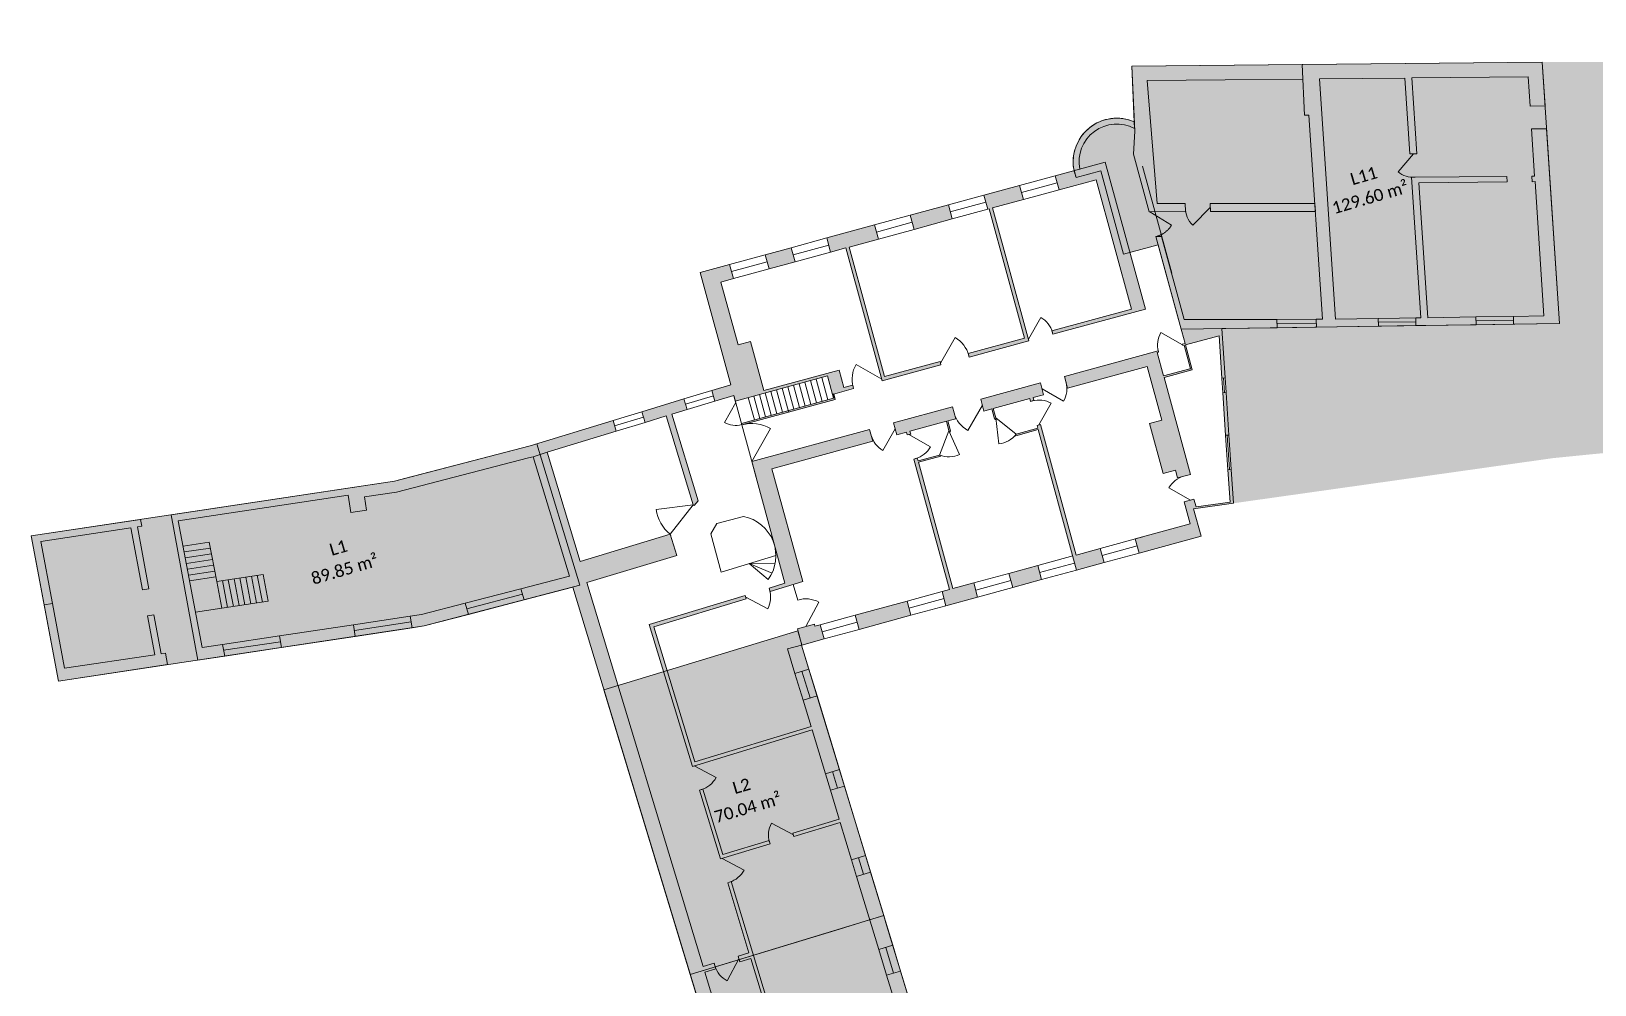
# Model space of a CAD drawing. Header units: centimetres. Extents: x 11704125 to 11712539, y 12092421 to 12099684.
# Drawn here: x 11704330 to 11709666, y 12096430 to 12099684 of the extents above; entities that cross this region are included whole.
import ezdxf

# ---------------------------------------------------------------- set-up
doc = ezdxf.new("R2010")
doc.units = ezdxf.units.CM
doc.header["$LTSCALE"] = 5
doc.linetypes.add('Lijnpatroon-11', pattern=[1.058074951171875, 0.70538330078125, -0.352691650390625])
for name, color, linetype, lineweight in [('_Nieuw-4 massa', 7, 'Continuous', 5), ('Bestaand-4 massa', 7, 'Continuous', 9), ('Tekst-beschrijving', 7, 'Lijnpatroon-11', 13)]:
    doc.layers.add(name, color=color, linetype=linetype, lineweight=lineweight)
doc.layers.add('Batiment', color=4, linetype='Continuous', lineweight=5, true_color=0x00ffff)
doc.layers.add('Oppervlakte-netto', color=5, linetype='Continuous', lineweight=5, true_color=0x0000ff)
doc.styles.add('Corbel', font='')
doc.styles.get('Corbel').set_extended_font_data('Corbel')

msp = doc.modelspace()

# ---------------------------------------------------------------- hatches: boundary and pattern name
at = {"layer": '_Nieuw-4 massa', "linetype": 'Continuous', "lineweight": 0}
h = msp.add_hatch(color=7, dxfattribs=at)
edge = h.paths.add_edge_path()
edge.add_arc((11708034.91813118, 12099238.51657771), 128.945965095095, 61.929372976134175, 190.9972077656506, ccw=False)
edge.add_line((11708095.59489197, 12099352.29439899), (11708094.57028249, 12099374.99559208))
edge.add_arc((11708034.91813119, 12099238.51657771), 148.9459650937301, 66.39085749715862, 191.5703637856472)
edge.add_line((11707888.99887828, 12099208.64230536), (11707908.34006776, 12099213.91869624))
at = {"layer": 'Bestaand-4 massa', "linetype": 'Continuous', "lineweight": 0, "true_color": 0x4c4c4c, "transparency": 33554503}
for points in [[(11709486.46328215, 12099578.64522917), (11710220.19132955, 12099581.0682318), (11711506.41753199, 12099684.08244613), (11711578.15048452, 12098718.07959943), (11709545.50521206, 12098686.92160041)], [(11708393.40999063, 12098669.26137103), (11708432.89283405, 12098072.94305174), (11709524.6732324, 12098227.18686873), (11710025.09738412, 12098276.88387609), (11710051.63723158, 12097948.90115295), (11710127.12095131, 12097956.39742379), (11710143.47960057, 12097753.01849775), (11710067.8383648, 12097745.50658403), (11710131.43714562, 12096954.8146674), (11710911.97385026, 12097031.14564142), (11711174.74439691, 12096145.27786352), (11711951.33301565, 12096373.19489991), (11711825.20803896, 12096808.0078576), (11711810.1967308, 12096803.55512803), (11711748.83986522, 12097000.95415276), (11711767.06706606, 12097007.26070662), (11711740.88364755, 12097095.93819653), (11711991.51117793, 12097115.52874562), (11711947.4020895, 12097565.77773608), (11712038.60413186, 12097581.33400353), (11712030.13815251, 12097653.54985802), (11711935.70174393, 12097646.5772355), (11711880.13391345, 12098399.18163002), (11711962.5231943, 12098406.90014977), (11711962.51887737, 12098480.89697152), (11711847.63923801, 12098532.92320237), (11711826.04295852, 12098731.61485793), (11711578.15048452, 12098718.07959943)]]:
    msp.add_hatch(color=251, dxfattribs=at).paths.add_polyline_path(points)
at = {"layer": 'Bestaand-4 massa', "linetype": 'Continuous', "lineweight": 0, "transparency": 33554687}
for points in [[(11708092.00401105, 12099264.0233063), (11708096.00237693, 12099343.26618395), (11708085.97846775, 12099565.35538206), (11708667.3147979, 12099571.00860246), (11708669.57064494, 12099521.02817541), (11708404.41724135, 12099518.44968417), (11708138.26325887, 12099515.86146278), (11708172.33078598, 12099096.29130825), (11708268.31262414, 12099096.30843654), (11708269.57638304, 12099068.30866162), (11708145.40216891, 12099068.28650229)], [(11707964.31070646, 12099177.36062711), (11708084.85082056, 12098735.50761886), (11707813.75759934, 12098661.55178466), (11707816.91585561, 12098649.97484995), (11708132.38732656, 12098736.03733316), (11707995.5295551, 12099237.7045041), (11707824.76976807, 12099191.12022419), (11707837.92916917, 12099142.88299622)], [(11706784.97117754, 12098625.51710261), (11706742.52241693, 12098613.93682964), (11706684.09467603, 12098828.11012185), (11706726.54343665, 12098839.69039482), (11706713.38403555, 12098887.92762279), (11706613.05060136, 12098860.55606849), (11706717.53624611, 12098477.55247838), (11706652.61477652, 12098457.75427823), (11706663.65371034, 12098421.38855415), (11706727.56549057, 12098440.78918289), (11706732.80262292, 12098421.5918999), (11706795.64357061, 12098438.73528212), (11707047.30934932, 12098507.39119508), (11707064.41509922, 12098444.68819275), (11707136.77094117, 12098464.4272944), (11707133.61268491, 12098476.00422912), (11707103.70560357, 12098467.84540044), (11707087.3879462, 12098527.65956312), (11706830.76589337, 12098457.65154926)], [(11707072.92345432, 12098432.49770905), (11707074.23939443, 12098427.67398624), (11706754.90894525, 12098340.55875094), (11706753.59300512, 12098345.38247378)], [(11706001.17962823, 12097781.32334435), (11706012.80777787, 12097743.01655781), (11706178.44655751, 12097786.06008825), (11706977.33645073, 12095154.26521354), (11707025.20664358, 12095168.70310124), (11706629.52272445, 12096472.21052973), (11706666.84125548, 12096483.53869119), (11706661.03194191, 12096502.67639942), (11706623.71341089, 12096491.34823795), (11706225.8600555, 12097802.00247262), (11706533.02027241, 12097895.24195539), (11706511.08503804, 12097967.50352471), (11706203.92482113, 12097874.26404193), (11706090.64320654, 12098247.44935219), (11706043.08940168, 12098231.96918286), (11706166.81840788, 12097824.36687479)], [(11704330.36909195, 12097961.53997431), (11704374.24264392, 12097726.65681134), (11704402.4414851, 12097730.90802715), (11704362.94042392, 12097942.38245247), (11704670.65409438, 12097988.77291271), (11704710.15515555, 12097777.29848738), (11704731.92268208, 12097780.58012766), (11704692.42162091, 12097992.05455299), (11704707.26311626, 12097994.29203499), (11704702.89062547, 12098017.70077263)], [(11704443.77980493, 12097509.59758203), (11704402.4414851, 12097730.90802715), (11704374.24264392, 12097726.65681134), (11704422.92999838, 12097466.00228709), (11704795.45153191, 12097522.16308542), (11704788.10249728, 12097561.50716455), (11704773.26100191, 12097559.26968254), (11704748.45801001, 12097692.05594961), (11704726.69048348, 12097688.77430934), (11704751.49347539, 12097555.98804227)]]:
    msp.add_hatch(color=7, dxfattribs=at).paths.add_polyline_path(points)
at = {"layer": 'Bestaand-4 massa', "linetype": 'Continuous', "lineweight": 0}
for points in [[(11708716.55251966, 12098674.21475603), (11708715.34399958, 12098700.99066282), (11708736.50790319, 12098701.02826161), (11708690.34583735, 12099398.22438861), (11708675.12002868, 12099398.07632483), (11708667.3147979, 12099571.00860246), (11709486.46328215, 12099578.64522917), (11709496.36723075, 12099429.06365229), (11709445.12873711, 12099428.56538222), (11709438.51158276, 12099528.50576174), (11709041.89988668, 12099524.64890089), (11709059.03831642, 12099265.80331794), (11709035.00124394, 12099265.5695688), (11709017.86281419, 12099524.41515175), (11708726.41331026, 12099521.58094339), (11708780.70738557, 12098701.56523716), (11708926.37811911, 12098703.79819371), (11708927.46996545, 12098677.44786594)], [(11709388.95798849, 12098684.5219204), (11709388.55390816, 12098710.8827908), (11709492.54169178, 12098712.47679803), (11709462.20099531, 12099170.71920306), (11709452.18554844, 12099170.62180759), (11709450.92828911, 12099189.61047969), (11709460.94373598, 12099189.70787517), (11709450.29011749, 12099350.61188619), (11709501.55557188, 12099350.70296198), (11709545.50521206, 12098686.92160042)], [(11707703.21195357, 12099157.95853341), (11707581.65413908, 12099124.79684263), (11707594.81354018, 12099076.55961467), (11707599.63726298, 12099077.87555477), (11707720.17737707, 12098636.02254653), (11707528.19320974, 12098583.64813014), (11707531.35146601, 12098572.07119543), (11707734.91256806, 12098627.60386807), (11707611.21419769, 12099081.03381104), (11707716.37135467, 12099109.72130544)], [(11709055.4549299, 12098679.40972099), (11709055.40808869, 12098705.77606742), (11709072.04885266, 12098706.03115026), (11709040.29496742, 12099185.61726518), (11709365.79699071, 12099188.78261815), (11709367.05425004, 12099169.79394604), (11709065.58929923, 12099166.86234221), (11709096.0770149, 12098706.39947298), (11709260.56894372, 12098708.92093575), (11709260.97302404, 12098682.56006536)], [(11707473.25572568, 12099043.39792388), (11707460.09632459, 12099091.63515186), (11707329.85580906, 12099056.10476888), (11707343.01521015, 12099007.86754091)], [(11708353.39847292, 12099096.32362042), (11708710.33077741, 12099096.38731625), (11708712.86843849, 12099068.38776865), (11708354.66223182, 12099068.32384549)], [(11707208.29799456, 12099022.9430781), (11707045.256164, 12098978.46430237), (11707058.4155651, 12098930.2270744), (11707110.51177132, 12098944.43922759), (11707234.21014168, 12098491.00928464), (11707434.87701006, 12098545.75239322), (11707431.71875379, 12098557.32932794), (11707242.62882013, 12098505.74447561), (11707122.08870604, 12098947.59748386), (11707221.45739566, 12098974.70585013)], [(11706923.69834951, 12098945.3026116), (11706834.94185004, 12098921.08931356), (11706848.10125114, 12098872.85208559), (11706936.85775061, 12098897.06538362)], [(11707856.1308709, 12098506.22791059), (11708176.42606464, 12098593.60633391), (11708177.74200475, 12098588.78261111), (11708172.91828195, 12098587.466671), (11708194.76288779, 12098507.39287256), (11708284.60246042, 12098531.90163935), (11708286.41362094, 12098532.39573466), (11708264.56901511, 12098612.4695331), (11708259.74529232, 12098611.15359299), (11708258.4293522, 12098615.97731578), (11708268.07679779, 12098618.609196), (11708245.78985994, 12098700.30441097), (11708168.51622982, 12098983.55937709), (11708188.02608389, 12098983.29410733), (11708265.21960013, 12098700.33280748), (11708581.23585299, 12098700.36427249), (11708582.50884053, 12098672.16002819), (11708393.40999063, 12098669.26137103), (11708404.54491531, 12098501.08808373), (11708393.46339427, 12098500.33609586), (11708383.88377162, 12098645.01930439), (11708269.3927379, 12098613.7854732), (11708292.55328384, 12098528.88795197), (11708196.0788279, 12098502.56914976), (11708286.35231945, 12098171.66176586), (11708241.97406972, 12098159.55511685), (11708234.86799313, 12098185.60321996), (11708193.38397707, 12098174.286135), (11708146.79969716, 12098345.04592204), (11708188.28371322, 12098356.36300698), (11708138.27798904, 12098539.66447329), (11707867.18476782, 12098465.70863909)], [(11707737.90899685, 12098430.44144414), (11707740.54087707, 12098420.79399854), (11707752.11781178, 12098423.9522548), (11707749.48593156, 12098433.5997004), (11707785.18148026, 12098443.33765721), (11707774.12758333, 12098483.85692871), (11707570.56648129, 12098428.32425606), (11707581.62037821, 12098387.80498456), (11707608.63322588, 12098395.17424918), (11707617.84480665, 12098361.4081896), (11707623.03980957, 12098357.27784408), (11707622.2377295, 12098364.30327414), (11707613.45694868, 12098396.49018929)], [(11708406.19599544, 12098305.10136493), (11708396.80962346, 12098449.79723917), (11708407.8911445, 12098450.54922704), (11708417.27751646, 12098305.8533528)], [(11706557.85780671, 12098429.0815688), (11706414.32499507, 12098385.51171703), (11706425.38924302, 12098349.06260022), (11706497.15564883, 12098370.8475261), (11706589.0948167, 12098067.97095596), (11706592.92319716, 12098064.96096049), (11706605.89963348, 12098081.46554855), (11706516.29335705, 12098376.65683967), (11706568.92205466, 12098392.63245198)], [(11707064.41509922, 12098444.68819275), (11707068.09973152, 12098431.18176894), (11707072.92345432, 12098432.49770905), (11707069.23882202, 12098446.00413286)], [(11707453.3093518, 12098352.80097763), (11707462.09013263, 12098320.61406248), (11707464.96681225, 12098314.15459545), (11707467.34465537, 12098320.35085816), (11707458.1330746, 12098354.11691774), (11707485.14592226, 12098361.48618236), (11707474.09202534, 12098402.00545386), (11707273.42515697, 12098347.26234527), (11707284.47905389, 12098306.74307377), (11707317.28036891, 12098315.69146652), (11707319.91224913, 12098306.04402093), (11707331.48918385, 12098309.20227719), (11707328.85730363, 12098318.84972279)], [(11706315.76579774, 12098355.59375215), (11706032.92306698, 12098268.77549241), (11705569.50857301, 12098148.35081939), (11704807.60577349, 12098033.48747428), (11704899.34199943, 12097537.82545945), (11704990.60944346, 12097551.58480504), (11704983.17620363, 12097590.91618952), (11704913.91057459, 12097580.47380519), (11704832.14493654, 12098013.11903448), (11705411.59700101, 12098100.47637521), (11705420.54143862, 12098041.14681229), (11705474.5267778, 12098049.2855626), (11705467.72618782, 12098094.39471853), (11705577.17670674, 12098110.89531774), (11706027.62967383, 12098227.95175852), (11706043.08940168, 12098231.96918286), (11706090.64320654, 12098247.44935219), (11706326.83004569, 12098319.14463533)], [(11707191.42186941, 12098324.8913634), (11706789.12338811, 12098215.14195821), (11706902.45231833, 12097799.72233536), (11706848.1404939, 12097783.23580442), (11706851.62608204, 12097771.75317949), (11706963.0481144, 12097805.57569977), (11706858.0619586, 12098190.41396803), (11707202.47576634, 12098284.3720919)], [(11708425.26657892, 12098188.12410885), (11708432.89283405, 12098072.94305175), (11708297.12700298, 12098053.76241795), (11708322.50398102, 12097960.74032174), (11708110.87267388, 12097903.0060494), (11708097.71327277, 12097951.24327738), (11708284.87371732, 12098002.30175366), (11708264.34505159, 12098077.55182929), (11708298.10935228, 12098086.76293022), (11708305.2047689, 12098060.75390244), (11708421.48091858, 12098077.18108613), (11708414.1850579, 12098187.37212098)], [(11707764.87639975, 12097860.44340977), (11707666.47245468, 12097833.59823152), (11707679.63185579, 12097785.36100355), (11707778.03580085, 12097812.2061818)], [(11707011.88057014, 12097415.96180939), (11706964.03629959, 12097401.43852546), (11706991.63053904, 12097310.53441142), (11706594.52309351, 12097189.99115488), (11706454.51863651, 12097651.20992295), (11706770.29082211, 12097747.06359682), (11706766.80523397, 12097758.54622176), (11706439.55042342, 12097659.20695973), (11706586.52605671, 12097175.0229418), (11706995.13329637, 12097299.05699825), (11707040.43751958, 12097149.78031744), (11707088.27304357, 12097164.30094631)], [(11705623.80393883, 12097687.49628436), (11705629.76689724, 12097647.94324242), (11705670.69213693, 12097654.11307134), (11705822.95280236, 12097693.68011356), (11705811.32465273, 12097731.9869001), (11705662.65849136, 12097693.35393953)], [(11707319.16441327, 12097738.85054358), (11707142.61615889, 12097690.68713555), (11707155.77556, 12097642.44990758), (11707332.32381437, 12097690.61331561)], [(11705177.11996495, 12097620.15486563), (11705184.55320477, 12097580.82348116), (11705435.95699172, 12097618.7247462), (11705429.99403331, 12097658.27778814)], [(11707022.98783351, 12097658.05182082), (11707004.65768688, 12097653.05124839), (11707002.81537073, 12097659.80446031), (11706944.93069717, 12097644.01317899), (11706959.93241442, 12097589.0227391), (11707036.14723462, 12097609.81459284)], [(11706959.39210568, 12097588.87533968), (11706911.1354342, 12097575.71063427), (11706936.44206014, 12097492.3426395), (11706984.28633069, 12097506.86592343)], [(11706851.74844838, 12096910.66318129), (11706848.46574784, 12096922.20739342), (11706690.37676739, 12096874.21896927), (11706622.69826431, 12097097.17327001), (11706611.21563938, 12097093.68768187), (11706682.37973059, 12096859.25075619)], [(11707105.41051859, 12097107.84470706), (11707057.56624804, 12097093.32142315), (11707087.48421292, 12096994.76222581), (11706929.59812017, 12096946.83538889), (11706933.08370831, 12096935.35276396), (11707090.96980106, 12096983.27960088), (11707129.60173629, 12096856.01384123), (11707177.44600684, 12096870.53712516)], [(11707194.58348187, 12096814.08088591), (11707146.73921132, 12096799.55760199), (11707222.55075339, 12096549.81050973), (11707270.39502394, 12096564.33379366)], [(11707297.11786636, 12096476.30033585), (11707249.2735958, 12096461.77705193), (11707280.3534234, 12096359.39031295), (11706883.24597787, 12096238.84705641), (11706718.55193819, 12096781.40108441), (11706707.06931327, 12096777.91549627), (11706779.68573287, 12096538.69414353), (11706742.36720184, 12096527.36598207), (11706748.17651541, 12096508.22827385), (11706785.49504644, 12096519.55643531), (11706877.5726665, 12096216.22376005), (11707286.16273697, 12096340.25260473), (11707502.55966739, 12095627.37297359), (11707550.40393795, 12095641.89625752)]]:
    msp.add_hatch(color=7, dxfattribs=at).paths.add_polyline_path(points)
h = msp.add_hatch(color=7, dxfattribs=at)
edge = h.paths.add_edge_path()
edge.add_line((11707978.08494739, 12097918.60796264), (11707896.08165983, 12097896.23698077))
edge.add_line((11707896.08165983, 12097896.23698077), (11707774.48879365, 12098341.94896725))
edge.add_line((11707774.48879365, 12098341.94896725), (11707762.91185894, 12098338.79071099))
edge.add_line((11707762.91185894, 12098338.79071099), (11707765.54373916, 12098329.14326539))
edge.add_line((11707765.54373916, 12098329.14326539), (11707691.7732843, 12098309.01824897))
edge.add_arc((11707622.2377352, 12098364.30326936), 88.83482463210363, 318.2865962676386, 321.51315040147506, ccw=False)
edge.add_line((11707688.55138058, 12098305.19213248), (11707690.64485908, 12098303.52768886))
edge.add_line((11707690.64485908, 12098303.52768886), (11707766.85967927, 12098324.31954259))
edge.add_line((11707766.85967927, 12098324.31954259), (11707897.66412623, 12097844.84149653))
edge.add_line((11707897.66412623, 12097844.84149653), (11707991.2443485, 12097870.37073467))
edge.add_line((11707991.2443485, 12097870.37073467), (11707978.08494739, 12097918.60796264))
h = msp.add_hatch(color=7, dxfattribs=at)
edge = h.paths.add_edge_path()
edge.add_line((11707560.00353041, 12097752.72568881), (11707546.84412931, 12097800.96291679))
edge.add_line((11707546.84412931, 12097800.96291679), (11707475.4530319, 12097781.48700316))
edge.add_line((11707475.4530319, 12097781.48700316), (11707357.80798605, 12098212.72782125))
edge.add_line((11707357.80798605, 12098212.72782125), (11707434.02280625, 12098233.51967499))
edge.add_line((11707434.02280625, 12098233.51967499), (11707434.98102774, 12098236.01664042))
edge.add_arc((11707462.0901326, 12098320.61406247), 88.83483204241004, 249.00547485428308, 252.2320286207611, ccw=False)
edge.add_line((11707430.26250082, 12098237.67656046), (11707356.49204594, 12098217.55154404))
edge.add_line((11707356.49204594, 12098217.55154404), (11707353.86016572, 12098227.19898964))
edge.add_line((11707353.86016572, 12098227.19898964), (11707342.28323101, 12098224.04073337))
edge.add_line((11707342.28323101, 12098224.04073337), (11707463.8760972, 12097778.32874689))
edge.add_line((11707463.8760972, 12097778.32874689), (11707438.79273865, 12097771.48585832))
edge.add_line((11707438.79273865, 12097771.48585832), (11707451.95213975, 12097723.24863034))
edge.add_line((11707451.95213975, 12097723.24863034), (11707560.00353041, 12097752.72568881))
at = {"layer": 'Oppervlakte-netto', "linetype": 'Continuous', "lineweight": 0, "true_color": 0x88aac0, "transparency": 33554585}
msp.add_hatch(color=143, dxfattribs=at).paths.add_polyline_path([(11707979.92013078, 12099207.5325656), (11708057.56059729, 12098922.93292055), (11708176.22417811, 12098955.30504726), (11708254.83806292, 12098667.1372306), (11709545.50521206, 12098686.92160042), (11709486.46328215, 12099578.64522917), (11708085.97846775, 12099565.35538206), (11708094.57028249, 12099374.99559208), (11708076.36197837, 12099381.58057755), (11708058.74069031, 12099385.54509942), (11708040.33871679, 12099387.36387453), (11708021.7355562, 12099386.87802903), (11708005.03010444, 12099384.43301399), (11707996.84267244, 12099382.51366088), (11707982.2131917, 12099377.82590932), (11707961.64332341, 12099368.19195341), (11707948.76985855, 12099360.02120989), (11707941.22257523, 12099354.30104693), (11707924.54807533, 12099338.53333275), (11707913.28953303, 12099324.48973997), (11707906.54022573, 12099314.04150014), (11707895.89559019, 12099291.97341649), (11707890.8278053, 12099276.2376395), (11707887.31795324, 12099258.49376439), (11707885.97457244, 12099237.66992151), (11707886.56545106, 12099225.23565844), (11707888.05098843, 12099213.71853555), (11707896.00879948, 12099184.64105811)])
at = {"layer": 'Oppervlakte-netto', "linetype": 'Continuous', "lineweight": 0, "true_color": 0xbc9b6a, "transparency": 33554585}
msp.add_hatch(color=33, dxfattribs=at).paths.add_polyline_path([(11705569.50857301, 12098148.3508194), (11705433.04643153, 12098127.77798772), (11704330.36909195, 12097961.5399743), (11704422.92999838, 12097466.00228709), (11705670.69213693, 12097654.11307134), (11706202.44532344, 12097793.06928474), (11706055.91467522, 12098275.7873817), (11706032.92306698, 12098268.77549241), (11705721.89087425, 12098187.94947037), (11705722.00072429, 12098188.24925108), (11705603.75927154, 12098157.25133767)])
at = {"layer": 'Oppervlakte-netto', "linetype": 'Continuous', "lineweight": 0, "true_color": 0xffde74, "transparency": 33554687}
msp.add_hatch(color=41, dxfattribs=at).paths.add_polyline_path([(11706946.77301332, 12097637.25996708), (11706284.62835738, 12097436.26380338), (11706579.44055181, 12096465.05960001), (11707239.69148536, 12096665.48091813), (11706959.39210568, 12097588.87533968), (11706960.59822058, 12097589.20437496)])
at = {"layer": 'Oppervlakte-netto', "linetype": 'Continuous', "lineweight": 0, "true_color": 0x4d1d00, "transparency": 33554585}
msp.add_hatch(color=38, dxfattribs=at).paths.add_polyline_path([(11706579.44055181, 12096465.05960001), (11706868.45390185, 12095512.95861614), (11707528.7048354, 12095713.37993425), (11707247.10638861, 12096641.05389191), (11707239.69148536, 12096665.48091813), (11707179.40770447, 12096647.18158039), (11707088.7560359, 12096619.66397158)])

# ---------------------------------------------------------------- linework, layer by layer
at = {"layer": '_Nieuw-4 massa', "elevation": 300, "flags": 128}
msp.add_lwpolyline([(11707908.34006776, 12099213.91869624, -0.6313669059731183), (11708095.59489197, 12099352.29439899), (11708094.57028249, 12099374.99559208, 0.6078870595226368), (11707888.99887828, 12099208.64230536)], format="xyb", close=True, dxfattribs=at)
at = {"layer": 'Batiment'}
for p, q in [((11706734.14784327, 12098416.66084715, 300), (11706734.82713253, 12098416.86704762, 300)), ((11707740.54087707, 12098420.79399854, 300), (11707752.11781178, 12098423.9522548, 300)), ((11706754.6847837, 12098341.38043965, 300), (11706754.90894524, 12098340.55875094, 300)), ((11707690.64485908, 12098303.52768886, 300), (11707766.85967927, 12098324.31954259, 300)), ((11707691.77328429, 12098309.01824897, 300), (11707765.54373917, 12098329.14326539, 300)), ((11707762.91185894, 12098338.79071099, 300), (11707774.48879365, 12098341.94896725, 300)), ((11707356.49204594, 12098217.55154404, 300), (11707430.26250081, 12098237.67656046, 300)), ((11707342.28323101, 12098224.04073337, 300), (11707353.86016572, 12098227.19898964, 300)), ((11707357.80798605, 12098212.72782125, 300), (11707434.02280625, 12098233.51967499, 300)), ((11706589.0948167, 12098067.97095596, 300), (11706592.92319716, 12098064.96096049, 300)), ((11706512.53736643, 12097962.71909765, 300), (11706511.08503804, 12097967.50352471, 300)), ((11706770.29082211, 12097747.06359683, 300), (11706766.80523397, 12097758.54622176, 300)), ((11706851.62608204, 12097771.75317949, 300), (11706848.1404939, 12097783.23580442, 300))]:
    msp.add_line(p, q, dxfattribs=at)
at = {"layer": 'Bestaand-4 massa'}
for p, q in [((11708222.20322736, 12098858.01403964, 300), (11708122.36669356, 12099223.97580371, 300)), ((11707703.21195357, 12099157.95853341, 300), (11707824.76976807, 12099191.12022419, 300)), ((11707709.79165412, 12099133.83991943, 300), (11707831.34946862, 12099167.00161021, 300)), ((11707460.09632459, 12099091.63515186, 300), (11707581.65413908, 12099124.79684263, 300)), ((11707466.67602513, 12099067.51653787, 300), (11707588.23383963, 12099100.67822865, 300)), ((11707716.37135467, 12099109.72130544, 300), (11707837.92916917, 12099142.88299622, 300)), ((11707208.29799456, 12099022.9430781, 300), (11707329.85580906, 12099056.10476888, 300)), ((11707473.25572568, 12099043.39792388, 300), (11707594.81354018, 12099076.55961467, 300)), ((11707214.87769511, 12098998.82446411, 300), (11707336.4355096, 12099031.98615489, 300)), ((11707221.45739566, 12098974.70585013, 300), (11707343.01521015, 12099007.86754091, 300)), ((11706923.69834951, 12098945.3026116, 300), (11707045.256164, 12098978.46430237, 300)), ((11706930.27805006, 12098921.18399761, 300), (11707051.83586455, 12098954.34568839, 300)), ((11706713.38403555, 12098887.92762279, 300), (11706834.94185004, 12098921.08931356, 300)), ((11706719.96373609, 12098863.8090088, 300), (11706841.52155059, 12098896.97069958, 300)), ((11706936.85775061, 12098897.06538362, 300), (11707058.4155651, 12098930.2270744, 300)), ((11706726.54343665, 12098839.69039482, 300), (11706848.10125114, 12098872.85208559, 300)), ((11708581.23585299, 12098700.36427249, 300), (11708715.34399958, 12098700.99066282, 300)), ((11708581.87234676, 12098686.26215034, 300), (11708715.94825962, 12098687.60270942, 300)), ((11708582.50884053, 12098672.16002819, 300), (11708716.55251966, 12098674.21475603, 300)), ((11708926.37811911, 12098703.79819371, 300), (11709072.04885266, 12098706.03115026, 300)), ((11708926.92404228, 12098690.62302983, 300), (11709055.4315093, 12098692.59289421, 300)), ((11708927.46996545, 12098677.44786594, 300), (11709055.4549299, 12098679.40972099, 300)), ((11709260.56894372, 12098708.92093575, 300), (11709388.55390816, 12098710.8827908, 300)), ((11709260.77098388, 12098695.74050055, 300), (11709388.75594833, 12098697.7023556, 300)), ((11709260.97302404, 12098682.56006536, 300), (11709388.95798849, 12098684.5219204, 300)), ((11707047.30934932, 12098507.39119508, 300), (11707067.84628974, 12098432.11078759, 300)), ((11706557.85780671, 12098429.0815688, 300), (11706652.61477652, 12098457.75427823, 300)), ((11706854.36043742, 12098454.75359068, 300), (11706875.15081962, 12098378.54416455, 300)), ((11706873.65532861, 12098460.01735112, 300), (11706894.44571081, 12098383.80792499, 300)), ((11706892.9502198, 12098465.28111156, 300), (11706914.39857206, 12098386.65982401, 300)), ((11706912.24511099, 12098470.544872, 300), (11706933.03549319, 12098394.33544587, 300)), ((11706931.54000218, 12098475.80863244, 300), (11706952.33038438, 12098399.59920631, 300)), ((11706950.83489337, 12098481.07239288, 300), (11706971.62527557, 12098404.86296675, 300)), ((11706970.12978456, 12098486.33615332, 300), (11706990.92016676, 12098410.12672719, 300)), ((11706989.42467575, 12098491.59991376, 300), (11707010.21505795, 12098415.39048763, 300)), ((11707008.71956694, 12098496.8636742, 300), (11707029.50994914, 12098420.65424807, 300)), ((11707028.01445813, 12098502.12743464, 300), (11707048.80484033, 12098425.91800851, 300)), ((11708393.46339427, 12098500.33609586, 300), (11708396.80962346, 12098449.79723917, 300)), ((11708399.00415479, 12098500.7120898, 300), (11708402.35038398, 12098450.1732331, 300)), ((11708404.54491531, 12098501.08808373, 300), (11708407.8911445, 12098450.54922704, 300)), ((11706563.38993068, 12098410.85701039, 300), (11706658.13424343, 12098439.57141619, 300)), ((11706568.92205466, 12098392.63245198, 300), (11706663.65371034, 12098421.38855415, 300)), ((11706727.56549057, 12098440.78918289, 300), (11706804.877935, 12098157.39193875, 300)), ((11706777.18087266, 12098433.69854892, 300), (11706797.97125486, 12098357.48912279, 300)), ((11706796.47576385, 12098438.96230936, 300), (11706817.26614605, 12098362.75288323, 300)), ((11706815.77065504, 12098444.2260698, 300), (11706836.56103724, 12098368.01664367, 300)), ((11706835.06554623, 12098449.48983024, 300), (11706855.85592843, 12098373.28040411, 300)), ((11706315.76579774, 12098355.59375215, 300), (11706414.32499507, 12098385.51171703, 300)), ((11706321.29792171, 12098337.36919374, 300), (11706419.85711905, 12098367.28715863, 300)), ((11706326.83004569, 12098319.14463533, 300), (11706425.38924302, 12098349.06260022, 300)), ((11707622.2377295, 12098364.30327414, 300), (11707691.77328429, 12098309.01824897, 300)), ((11707430.26250081, 12098237.67656047, 300), (11707462.09013263, 12098320.61406248, 300)), ((11708406.19599544, 12098305.10136493, 300), (11708414.1850579, 12098187.37212098, 300)), ((11708411.73675595, 12098305.47735887, 300), (11708419.72581841, 12098187.74811492, 300)), ((11708417.27751646, 12098305.8533528, 300), (11708425.26657892, 12098188.12410885, 300)), ((11706670.46052896, 12098003.42287618, 300), (11706760.94079703, 12098028.10642848, 300)), ((11706649.12398032, 12097968.41213937, 300), (11706670.46052896, 12098003.42287618, 300)), ((11704937.83428241, 12097939.86112834, 300), (11704848.53427428, 12097926.39839049, 300)), ((11704941.55090232, 12097920.19543609, 300), (11704852.2508942, 12097906.73269825, 300)), ((11704963.1072978, 12097806.1344211, 300), (11704937.83428241, 12097939.86112834, 300)), ((11706649.12398032, 12097968.41213937, 300), (11706684.66868491, 12097838.11912639, 300)), ((11707978.08494739, 12097918.60796264, 300), (11708123.70243328, 12097958.33327409, 300)), ((11707984.66464795, 12097894.48934866, 300), (11708104.29297332, 12097927.12466339, 300)), ((11704945.26752223, 12097900.52974385, 300), (11704855.96751411, 12097887.06700601, 300)), ((11704948.98414214, 12097880.86405161, 300), (11704859.68413402, 12097867.40131377, 300)), ((11706871.68479482, 12097894.88847477, 300), (11706684.66868491, 12097838.11912639, 300)), ((11706845.28705557, 12097812.31027306, 300), (11706780.357226, 12097867.16569424, 300)), ((11706780.357226, 12097867.16569424, 300), (11706858.56260202, 12097834.68317109, 300)), ((11706780.357226, 12097867.16569424, 300), (11706868.96193739, 12097866.03942033, 300)), ((11707764.87639975, 12097860.44340977, 300), (11707884.50472513, 12097893.07872451, 300)), ((11707771.4561003, 12097836.32479578, 300), (11707891.08442568, 12097868.96011052, 300)), ((11707991.2443485, 12097870.37073467, 300), (11708110.87267388, 12097903.0060494, 300)), ((11704952.70076205, 12097861.19835937, 300), (11704863.40075393, 12097847.73562153, 300)), ((11704956.41738196, 12097841.53266713, 300), (11704867.11737384, 12097828.06992929, 300)), ((11704960.13400188, 12097821.86697489, 300), (11704870.83399375, 12097808.40423705, 300)), ((11705121.42873561, 12097830.00272814, 300), (11704963.1072978, 12097806.1344211, 300)), ((11705019.96993985, 12097720.65602894, 300), (11705002.68765726, 12097812.10149786, 300)), ((11705039.76011957, 12097723.63956732, 300), (11705022.47783698, 12097815.08503624, 300)), ((11705059.5502993, 12097726.6231057, 300), (11705042.26801671, 12097818.06857462, 300)), ((11705079.34047902, 12097729.60664408, 300), (11705062.05819643, 12097821.052113, 300)), ((11705099.13065875, 12097732.59018246, 300), (11705081.84837616, 12097824.03565138, 300)), ((11705118.92083848, 12097735.57372084, 300), (11705101.63855589, 12097827.01918976, 300)), ((11705138.7110182, 12097738.55725922, 300), (11705121.42873561, 12097830.00272814, 300)), ((11707546.84412931, 12097800.96291679, 300), (11707666.47245468, 12097833.59823152, 300)), ((11707778.03580085, 12097812.2061818, 300), (11707897.66412623, 12097844.84149653, 300)), ((11704980.38958039, 12097714.68895218, 300), (11704963.1072978, 12097806.1344211, 300)), ((11705000.17976012, 12097717.67249056, 300), (11704982.89747753, 12097809.11795948, 300)), ((11705811.32465273, 12097731.9869001, 300), (11706001.17962823, 12097781.32334435, 300)), ((11705817.13872755, 12097712.83350683, 300), (11706006.99370305, 12097762.16995108, 300)), ((11706946.30943164, 12097742.71200529, 300), (11706930.24919527, 12097795.6194812, 300)), ((11707319.16441327, 12097738.85054358, 300), (11707438.79273865, 12097771.48585832, 300)), ((11707553.42382986, 12097776.8443028, 300), (11707673.05215523, 12097809.47961753, 300)), ((11707560.00353041, 12097752.72568881, 300), (11707679.63185579, 12097785.36100355, 300)), ((11705138.7110182, 12097738.55725922, 300), (11704891.08957227, 12097701.22621434, 300)), ((11705822.95280236, 12097693.68011356, 300), (11706012.80777787, 12097743.01655781, 300)), ((11707325.74411383, 12097714.7319296, 300), (11707445.3724392, 12097747.36724433, 300)), ((11707332.32381437, 12097690.61331561, 300), (11707451.95213975, 12097723.24863034, 300)), ((11705429.99403331, 12097658.27778814, 300), (11705623.80393883, 12097687.49628436, 300)), ((11705432.97551251, 12097638.50126717, 300), (11705626.78541804, 12097667.71976339, 300)), ((11707022.98783351, 12097658.05182082, 300), (11707142.61615889, 12097690.68713555, 300)), ((11707029.56753407, 12097633.93320683, 300), (11707149.19585944, 12097666.56852156, 300)), ((11704983.17620363, 12097590.91618952, 300), (11705177.11996495, 12097620.15486563, 300)), ((11704986.89282354, 12097571.25049728, 300), (11705180.83658486, 12097600.48917339, 300)), ((11705435.95699172, 12097618.7247462, 300), (11705629.76689724, 12097647.94324242, 300)), ((11707036.14723462, 12097609.81459284, 300), (11707155.77556, 12097642.44990758, 300)), ((11704990.60944346, 12097551.58480504, 300), (11705184.55320477, 12097580.82348116, 300)), ((11706936.44206014, 12097492.3426395, 300), (11706964.03629959, 12097401.43852546, 300)), ((11706960.36419541, 12097499.60428146, 300), (11706987.95843486, 12097408.70016742, 300)), ((11706984.28633069, 12097506.86592343, 300), (11707011.88057014, 12097415.96180939, 300)), ((11707040.43751958, 12097149.78031744, 300), (11707057.56624804, 12097093.32142315, 300)), ((11707064.35528157, 12097157.04063188, 300), (11707081.48838332, 12097100.58306511, 300)), ((11707088.27304357, 12097164.30094631, 300), (11707105.41051859, 12097107.84470706, 300)), ((11706622.69826431, 12097097.17327002, 300), (11706611.21563938, 12097093.68768187, 300)), ((11707129.60173629, 12096856.01384123, 300), (11707146.73921132, 12096799.55760199, 300)), ((11707153.52387157, 12096863.27548319, 300), (11707170.6613466, 12096806.81924395, 300)), ((11707177.44600684, 12096870.53712516, 300), (11707194.58348187, 12096814.08088591, 300)), ((11707222.55075339, 12096549.81050973, 300), (11707249.2735958, 12096461.77705193, 300)), ((11707246.47288866, 12096557.0721517, 300), (11707273.19573108, 12096469.03869389, 300)), ((11707270.39502394, 12096564.33379366, 300), (11707297.11786636, 12096476.30033585, 300))]:
    msp.add_line(p, q, dxfattribs=at)
at = {"layer": 'Bestaand-4 massa', "linetype": 'Continuous', "lineweight": 9, "flags": 128}
for points in [[(11708092.00401105, 12099264.0233063), (11708096.00237693, 12099343.26618395), (11708085.97846775, 12099565.35538206), (11708667.3147979, 12099571.00860246), (11708669.57064494, 12099521.02817541), (11708404.41724135, 12099518.44968417), (11708404.41724135, 12099518.44968417), (11708138.26325887, 12099515.86146278), (11708172.33078598, 12099096.29130825), (11708268.31262414, 12099096.30843654), (11708269.57638304, 12099068.30866162), (11708145.40216891, 12099068.28650229)], [(11708716.55251966, 12098674.21475603), (11708715.34399958, 12098700.99066282), (11708736.50790319, 12098701.02826161), (11708690.34583735, 12099398.22438861), (11708675.12002868, 12099398.07632483), (11708667.3147979, 12099571.00860246), (11709486.46328215, 12099578.64522917), (11709496.36723075, 12099429.06365229), (11709445.12873711, 12099428.56538222), (11709438.51158276, 12099528.50576174), (11709041.89988668, 12099524.64890089), (11709059.03831642, 12099265.80331794), (11709035.00124394, 12099265.5695688), (11709017.86281419, 12099524.41515175), (11708726.41331026, 12099521.58094339), (11708780.70738557, 12098701.56523716), (11708926.37811911, 12098703.79819371), (11708927.46996545, 12098677.44786594)], [(11709388.95798849, 12098684.5219204), (11709388.55390816, 12098710.8827908), (11709492.54169178, 12098712.47679803), (11709462.20099531, 12099170.71920306), (11709452.18554844, 12099170.62180759), (11709450.92828911, 12099189.61047969), (11709460.94373598, 12099189.70787517), (11709450.29011749, 12099350.61188619), (11709501.55557188, 12099350.70296198), (11709545.50521206, 12098686.92160042)], [(11707964.31070646, 12099177.36062711), (11708084.85082056, 12098735.50761886), (11707813.75759934, 12098661.55178466), (11707816.91585561, 12098649.97484995), (11708132.38732656, 12098736.03733316), (11707995.5295551, 12099237.7045041), (11707824.76976807, 12099191.12022419), (11707837.92916917, 12099142.88299622)], [(11707703.21195357, 12099157.95853341), (11707581.65413908, 12099124.79684263), (11707594.81354018, 12099076.55961467), (11707599.63726298, 12099077.87555477), (11707720.17737707, 12098636.02254653), (11707528.19320974, 12098583.64813014), (11707531.35146601, 12098572.07119543), (11707734.91256806, 12098627.60386807), (11707611.21419769, 12099081.03381104), (11707716.37135467, 12099109.72130544)], [(11709055.4549299, 12098679.40972099), (11709055.40808869, 12098705.77606742), (11709072.04885266, 12098706.03115026), (11709040.29496742, 12099185.61726518), (11709365.79699071, 12099188.78261815), (11709367.05425004, 12099169.79394604), (11709065.58929923, 12099166.86234221), (11709096.0770149, 12098706.39947298), (11709260.56894372, 12098708.92093575), (11709260.97302404, 12098682.56006536)], [(11707473.25572568, 12099043.39792388), (11707460.09632459, 12099091.63515186), (11707329.85580906, 12099056.10476888), (11707343.01521015, 12099007.86754091)], [(11708353.39847292, 12099096.32362042), (11708710.33077741, 12099096.38731625), (11708712.86843849, 12099068.38776865), (11708354.66223182, 12099068.32384549)], [(11707208.29799456, 12099022.9430781), (11707045.256164, 12098978.46430237), (11707058.4155651, 12098930.2270744), (11707110.51177132, 12098944.43922759), (11707234.21014168, 12098491.00928464), (11707434.87701006, 12098545.75239322), (11707431.71875379, 12098557.32932794), (11707242.62882013, 12098505.74447561), (11707122.08870604, 12098947.59748386), (11707221.45739566, 12098974.70585013)], [(11706923.69834951, 12098945.3026116), (11706834.94185004, 12098921.08931356), (11706848.10125114, 12098872.85208559), (11706936.85775061, 12098897.06538362)], [(11707856.1308709, 12098506.22791059), (11708176.42606464, 12098593.60633391), (11708177.74200475, 12098588.78261111), (11708172.91828195, 12098587.466671), (11708194.76288779, 12098507.39287256), (11708284.60246042, 12098531.90163935), (11708286.41362094, 12098532.39573466), (11708264.56901511, 12098612.4695331), (11708259.74529232, 12098611.15359299), (11708258.4293522, 12098615.97731578), (11708268.07679779, 12098618.609196), (11708245.78985994, 12098700.30441097), (11708168.51622982, 12098983.55937709), (11708188.02608389, 12098983.29410733), (11708265.21960013, 12098700.33280748), (11708581.23585299, 12098700.36427249), (11708582.50884053, 12098672.16002819), (11708393.40999063, 12098669.26137103), (11708404.54491531, 12098501.08808373), (11708393.46339427, 12098500.33609586), (11708383.88377162, 12098645.01930439), (11708269.3927379, 12098613.7854732), (11708292.55328384, 12098528.88795197), (11708196.0788279, 12098502.56914976), (11708286.35231945, 12098171.66176586), (11708241.97406972, 12098159.55511685), (11708234.86799313, 12098185.60321996), (11708193.38397707, 12098174.286135), (11708146.79969716, 12098345.04592204), (11708188.28371322, 12098356.36300698), (11708138.27798904, 12098539.66447329), (11707867.18476782, 12098465.70863909)], [(11706784.97117754, 12098625.51710261), (11706742.52241693, 12098613.93682964), (11706684.09467603, 12098828.11012185), (11706726.54343665, 12098839.69039482), (11706713.38403555, 12098887.92762279), (11706613.05060136, 12098860.55606849), (11706717.53624611, 12098477.55247838), (11706652.61477652, 12098457.75427823), (11706663.65371034, 12098421.38855415), (11706727.56549057, 12098440.78918289), (11706732.80262292, 12098421.5918999), (11706732.80262292, 12098421.5918999), (11706795.64357061, 12098438.73528212), (11707047.30934932, 12098507.39119508), (11707064.41509922, 12098444.68819275), (11707136.77094117, 12098464.4272944), (11707133.61268491, 12098476.00422912), (11707103.70560357, 12098467.84540044), (11707087.3879462, 12098527.65956312), (11706830.76589337, 12098457.65154926)], [(11707737.90899685, 12098430.44144414), (11707740.54087707, 12098420.79399854), (11707752.11781178, 12098423.9522548), (11707749.48593156, 12098433.5997004), (11707785.18148026, 12098443.33765721), (11707774.12758333, 12098483.85692871), (11707570.56648129, 12098428.32425606), (11707581.62037821, 12098387.80498456), (11707608.63322588, 12098395.17424918), (11707617.84480665, 12098361.4081896), (11707623.03980957, 12098357.27784408), (11707622.2377295, 12098364.30327414), (11707613.45694868, 12098396.49018929)], [(11708406.19599544, 12098305.10136493), (11708396.80962346, 12098449.79723917), (11708407.8911445, 12098450.54922704), (11708417.27751646, 12098305.8533528)], [(11706557.85780671, 12098429.0815688), (11706414.32499507, 12098385.51171703), (11706425.38924302, 12098349.06260022), (11706497.15564883, 12098370.8475261), (11706589.0948167, 12098067.97095596), (11706592.92319716, 12098064.96096049), (11706605.89963348, 12098081.46554855), (11706516.29335705, 12098376.65683967), (11706568.92205466, 12098392.63245198)], [(11707072.92345432, 12098432.49770905), (11707074.23939443, 12098427.67398624), (11706754.90894525, 12098340.55875094), (11706753.59300512, 12098345.38247378)], [(11707453.3093518, 12098352.80097763), (11707462.09013263, 12098320.61406248), (11707464.96681225, 12098314.15459545), (11707467.34465537, 12098320.35085816), (11707458.1330746, 12098354.11691774), (11707485.14592226, 12098361.48618236), (11707474.09202534, 12098402.00545386), (11707273.42515697, 12098347.26234527), (11707284.47905389, 12098306.74307377), (11707317.28036891, 12098315.69146652), (11707319.91224913, 12098306.04402093), (11707331.48918385, 12098309.20227719), (11707328.85730363, 12098318.84972279)], [(11707191.42186941, 12098324.8913634), (11706789.12338811, 12098215.14195821), (11706902.45231833, 12097799.72233536), (11706848.1404939, 12097783.23580442), (11706851.62608204, 12097771.75317949), (11706963.0481144, 12097805.57569977), (11706858.0619586, 12098190.41396803), (11707202.47576634, 12098284.3720919)], [(11708425.26657892, 12098188.12410885), (11708432.89283405, 12098072.94305175), (11708297.12700298, 12098053.76241795), (11708322.50398102, 12097960.74032174), (11708110.87267388, 12097903.0060494), (11708097.71327277, 12097951.24327738), (11708284.87371732, 12098002.30175366), (11708264.34505159, 12098077.55182929), (11708298.10935228, 12098086.76293022), (11708305.2047689, 12098060.75390244), (11708421.48091858, 12098077.18108613), (11708414.1850579, 12098187.37212098)], [(11704330.36909195, 12097961.53997431), (11704374.24264392, 12097726.65681134), (11704402.4414851, 12097730.90802715), (11704362.94042392, 12097942.38245247), (11704670.65409438, 12097988.77291271), (11704710.15515555, 12097777.29848738), (11704731.92268208, 12097780.58012766), (11704692.42162091, 12097992.05455299), (11704707.26311626, 12097994.29203499), (11704702.89062547, 12098017.70077263)], [(11707764.87639975, 12097860.44340977), (11707666.47245468, 12097833.59823152), (11707679.63185579, 12097785.36100355), (11707778.03580085, 12097812.2061818)], [(11707011.88057014, 12097415.96180939), (11706964.03629959, 12097401.43852546), (11706991.63053904, 12097310.53441142), (11706594.52309351, 12097189.99115488), (11706454.51863651, 12097651.20992295), (11706770.29082211, 12097747.06359682), (11706766.80523397, 12097758.54622176), (11706439.55042342, 12097659.20695973), (11706586.52605671, 12097175.0229418), (11706995.13329637, 12097299.05699825), (11707040.43751958, 12097149.78031744), (11707088.27304357, 12097164.30094631)], [(11704443.77980493, 12097509.59758203), (11704402.4414851, 12097730.90802715), (11704374.24264392, 12097726.65681134), (11704422.92999838, 12097466.00228709), (11704795.45153191, 12097522.16308542), (11704788.10249728, 12097561.50716455), (11704773.26100191, 12097559.26968254), (11704748.45801001, 12097692.05594961), (11704726.69048348, 12097688.77430934), (11704751.49347539, 12097555.98804227)], [(11707319.16441327, 12097738.85054358), (11707142.61615889, 12097690.68713555), (11707155.77556, 12097642.44990758), (11707332.32381437, 12097690.61331561)], [(11707022.98783351, 12097658.05182082), (11707004.65768688, 12097653.05124839), (11707002.81537073, 12097659.80446031), (11706944.93069717, 12097644.01317899), (11706959.93241442, 12097589.0227391), (11707036.14723462, 12097609.81459284)], [(11706959.39210568, 12097588.87533968), (11706911.1354342, 12097575.71063427), (11706936.44206014, 12097492.3426395), (11706984.28633069, 12097506.86592343)], [(11706851.74844838, 12096910.66318129), (11706848.46574784, 12096922.20739342), (11706690.37676739, 12096874.21896927), (11706622.69826431, 12097097.17327001), (11706611.21563938, 12097093.68768187), (11706682.37973059, 12096859.25075619)], [(11707105.41051859, 12097107.84470706), (11707057.56624804, 12097093.32142315), (11707087.48421292, 12096994.76222581), (11706929.59812017, 12096946.83538889), (11706933.08370831, 12096935.35276396), (11707090.96980106, 12096983.27960088), (11707129.60173629, 12096856.01384123), (11707177.44600684, 12096870.53712516)], [(11707194.58348187, 12096814.08088591), (11707146.73921132, 12096799.55760199), (11707222.55075339, 12096549.81050973), (11707270.39502394, 12096564.33379366)], [(11707297.11786636, 12096476.30033585), (11707249.2735958, 12096461.77705193), (11707280.3534234, 12096359.39031295), (11706883.24597787, 12096238.84705641), (11706718.55193819, 12096781.40108441), (11706707.06931327, 12096777.91549627), (11706779.68573287, 12096538.69414353), (11706742.36720184, 12096527.36598207), (11706748.17651541, 12096508.22827385), (11706785.49504644, 12096519.55643531), (11706877.5726665, 12096216.22376005), (11707286.16273697, 12096340.25260473), (11707502.55966739, 12095627.37297359), (11707550.40393795, 12095641.89625752)]]:
    msp.add_lwpolyline(points, close=True, dxfattribs=at)
at = {"layer": 'Bestaand-4 massa', "elevation": 300, "flags": 128}
for points in [[(11709047.01978018, 12099265.68644337), (11708994.8795637, 12099204.76957429, 0.1989123674059764), (11709053.22581076, 12099185.7430115)], [(11708354.03035237, 12099082.32373296), (11708293.87630834, 12099022.14821568, -0.198912367385822), (11708268.94450359, 12099082.30854908)], [(11707733.33343992, 12098633.39233543), (11707775.49984764, 12098707.19608913, -0.1989123673774978), (11707815.33672748, 12098655.76331731)], [(11707433.29788193, 12098551.54086058), (11707482.90542043, 12098638.36880611, -0.1989123673639964), (11707529.77233788, 12098577.85966279)], [(11708259.08732226, 12098613.56545439), (11708185.28356855, 12098655.73186212, 0.1989123673969735), (11708177.08403469, 12098591.1944725)], [(11707232.63101355, 12098496.797752), (11707144.93478857, 12098546.90136588, 0.1989123673810143), (11707135.19181304, 12098470.21576177)], [(11707779.6545318, 12098463.59729296), (11707853.4582855, 12098421.43088524, 0.1989123673818182), (11707861.65781936, 12098485.96827484)], [(11706734.4874879, 12098416.76394738), (11706695.77801111, 12098349.01085091, 0.198912367383684), (11706755.02442833, 12098341.48353988)], [(11707576.09342975, 12098408.06462031), (11707526.48589125, 12098321.23667479, -0.1989123673896315), (11707479.6189738, 12098381.74581811)], [(11707768.7003263, 12098340.36983912), (11707810.86673402, 12098414.17359281, 0.1989123673663617), (11707746.32934443, 12098422.37312667)], [(11706789.12338811, 12098215.14195821), (11706853.61318816, 12098328.01828739, 0.1989123673875773), (11706754.90894525, 12098340.55875094)], [(11707622.2377295, 12098364.30327414), (11707632.31437563, 12098276.04179562, 0.1989123673897916), (11707691.77328429, 12098309.01824897)], [(11707278.95210543, 12098327.00270952), (11707236.78569771, 12098253.19895583, -0.198912367370214), (11707196.94881787, 12098304.63172765)], [(11707325.70071649, 12098307.62314906), (11707399.50447018, 12098265.45674134, -0.1989123673736508), (11707348.07169836, 12098225.61986151)], [(11707462.09013263, 12098320.61406248), (11707498.23026843, 12098239.4628581, -0.1989123673579181), (11707430.26250081, 12098237.67656047)], [(11708286.53417646, 12098083.6051538), (11708212.73042277, 12098125.77156153, -0.1989123673890802), (11708264.16319459, 12098165.60844136)], [(11706589.0948167, 12098067.97095596), (11706462.89237128, 12098052.09099752, 0.1989123673807843), (11706511.08503804, 12097967.50352471)], [(11706768.54802804, 12097752.80490929), (11706843.51891321, 12097712.75036678, 0.1989123673662051), (11706849.88328797, 12097777.49449196)], [(11706973.87303394, 12097651.90881965), (11707018.59017216, 12097735.60677807, 0.1989123673781636), (11706946.30943164, 12097742.71200529)], [(11706592.26736918, 12097176.76573587), (11706667.23825435, 12097136.71119336, -0.1989123673917069), (11706616.95695185, 12097095.43047594)], [(11706931.34091424, 12096941.09407642), (11706856.37002905, 12096981.14861893, 0.1989123673773149), (11706850.00565431, 12096916.40449375)], [(11706688.12104305, 12096860.99355026), (11706763.09192822, 12096820.93900774, -0.1989123673644725), (11706712.81062572, 12096779.65829033)], [(11706745.27185863, 12096517.79712796), (11706705.2173161, 12096442.82624279, -0.1989123673683811), (11706663.9365987, 12096493.1075453)]]:
    msp.add_lwpolyline(points, format="xyb", dxfattribs=at)
at = {"layer": 'Bestaand-4 massa', "flags": 128}
for points in [[(11707064.41509922, 12098444.68819275), (11707068.09973152, 12098431.18176894), (11707072.92345432, 12098432.49770905), (11707069.23882202, 12098446.00413286)], [(11706315.76579774, 12098355.59375215), (11706032.92306698, 12098268.77549241), (11705569.50857301, 12098148.35081939), (11704807.60577349, 12098033.48747428), (11704899.34199943, 12097537.82545945), (11704990.60944346, 12097551.58480504), (11704983.17620363, 12097590.91618952), (11704913.91057459, 12097580.47380519), (11704832.14493654, 12098013.11903448), (11705411.59700101, 12098100.47637521), (11705420.54143862, 12098041.14681229), (11705474.5267778, 12098049.2855626), (11705467.72618782, 12098094.39471853), (11705577.17670674, 12098110.89531774), (11706027.62967383, 12098227.95175852), (11706043.08940168, 12098231.96918286), (11706090.64320654, 12098247.44935219), (11706326.83004569, 12098319.14463533)], [(11706001.17962823, 12097781.32334435), (11706012.80777787, 12097743.01655781), (11706178.44655751, 12097786.06008825), (11706977.33645073, 12095154.26521354), (11707025.20664358, 12095168.70310124), (11706629.52272445, 12096472.21052973), (11706666.84125548, 12096483.53869119), (11706661.03194191, 12096502.67639942), (11706623.71341089, 12096491.34823795), (11706225.8600555, 12097802.00247262), (11706533.02027241, 12097895.24195539), (11706511.08503804, 12097967.50352471), (11706203.92482113, 12097874.26404193), (11706090.64320654, 12098247.44935219), (11706043.08940168, 12098231.96918286), (11706166.81840788, 12097824.36687479)], [(11705623.80393883, 12097687.49628436), (11705629.76689724, 12097647.94324242), (11705670.69213693, 12097654.11307134), (11705822.95280236, 12097693.68011356), (11705811.32465273, 12097731.9869001), (11705662.65849136, 12097693.35393953)], [(11705177.11996495, 12097620.15486563), (11705184.55320477, 12097580.82348116), (11705435.95699172, 12097618.7247462), (11705429.99403331, 12097658.27778814)]]:
    msp.add_lwpolyline(points, close=True, dxfattribs=at)
at = {"layer": 'Bestaand-4 massa', "linetype": 'Continuous', "lineweight": 9, "elevation": 300, "flags": 128}
for points in [[(11707978.08494739, 12097918.60796264), (11707896.08165983, 12097896.23698077), (11707774.48879365, 12098341.94896725), (11707762.91185894, 12098338.79071099), (11707765.54373916, 12098329.14326539), (11707691.7732843, 12098309.01824897, -0.01407942849482802), (11707688.55138058, 12098305.19213248), (11707690.64485908, 12098303.52768886), (11707766.85967927, 12098324.31954259), (11707897.66412623, 12097844.84149653), (11707991.2443485, 12097870.37073467)], [(11707560.00353041, 12097752.72568881), (11707546.84412931, 12097800.96291679), (11707475.4530319, 12097781.48700316), (11707357.80798605, 12098212.72782125), (11707434.02280625, 12098233.51967499), (11707434.98102766, 12098236.01664044, -0.01407942689160669), (11707430.26250082, 12098237.67656046), (11707356.49204594, 12098217.55154404), (11707353.86016572, 12098227.19898964), (11707342.28323101, 12098224.04073337), (11707463.8760972, 12097778.32874689), (11707438.79273865, 12097771.48585832), (11707451.95213975, 12097723.24863034)]]:
    msp.add_lwpolyline(points, format="xyb", close=True, dxfattribs=at)
at = {"layer": 'Bestaand-4 massa'}
msp.add_polyline3d([(11708148.02053162, 12099068.28696955, 637.6676062736466), (11708221.80473559, 12099021.8679022, 637.6676062736466), (11708220.66366627, 12099020.10176896, 637.6676062736466), (11708219.48033068, 12099018.36367152, 637.6676062736466), (11708218.25541732, 12099016.65462117, 637.6676062736466), (11708216.98963888, 12099014.97561231, 637.6676062736466), (11708215.68373185, 12099013.32762182, 637.6676062736466), (11708214.33845603, 12099011.71160857, 637.6676062736466), (11708212.95459417, 12099010.12851282, 637.6676062736466), (11708211.53295143, 12099008.57925566, 637.6676062736466), (11708210.07435498, 12099007.0647385, 637.6676062736466), (11708208.57965348, 12099005.58584254, 637.6676062736466), (11708207.0497166, 12099004.14342826, 637.6676062736466), (11708205.48543451, 12099002.7383349, 637.6676062736466), (11708203.88771736, 12099001.37137999, 637.6676062736466), (11708202.25749475, 12099000.04335887, 637.6676062736466), (11708200.59571522, 12098998.75504423, 637.6676062736466), (11708198.90334563, 12098997.50718566, 637.6676062736466), (11708197.18137067, 12098996.30050921, 637.6676062736466), (11708195.43079224, 12098995.13571696, 637.6676062736466), (11708193.65262889, 12098994.01348662, 637.6676062736466), (11708191.84791522, 12098992.93447115, 637.6676062736466), (11708190.01770127, 12098991.89929836, 637.6676062736466), (11708188.16305191, 12098990.90857054, 637.6676062736466), (11708186.28504626, 12098989.96286414, 637.6676062736466), (11708184.384777, 12098989.0627294, 637.6676062736466), (11708182.46334976, 12098988.20869005, 637.6676062736466), (11708180.52188251, 12098987.401243, 637.6676062736466), (11708178.56150486, 12098986.64085806, 637.6676062736466), (11708176.58335741, 12098985.92797762, 637.6676062736466), (11708174.58859113, 12098985.26301649, 637.6676062736466), (11708172.57836664, 12098984.64636154, 637.6676062736466), (11708170.55385356, 12098984.07837158, 637.6676062736466), (11708168.51622981, 12098983.55937709, 637.6676062736466)], dxfattribs=at)
msp.add_arc((11706734.28051099, 12097893.30406681, 300), 137.4134184322635, 323.884358070508, 78.81280240912818, dxfattribs=at)
at = {"layer": 'Oppervlakte-netto'}
msp.add_line((11706511.08503804, 12097967.50352471, 300), (11706589.0948167, 12098067.97095596, 300), dxfattribs=at)
at = {"layer": 'Oppervlakte-netto', "linetype": 'Continuous', "lineweight": 9, "flags": 128}
msp.add_lwpolyline([(11707979.92013078, 12099207.5325656), (11708057.56059729, 12098922.93292055), (11708176.22417811, 12098955.30504726), (11708254.83806292, 12098667.1372306), (11709545.50521206, 12098686.92160042), (11709486.46328215, 12099578.64522917), (11708085.97846775, 12099565.35538206), (11708094.57028249, 12099374.99559208), (11708076.36197837, 12099381.58057755), (11708058.74069031, 12099385.54509942), (11708040.33871679, 12099387.36387453), (11708021.7355562, 12099386.87802903), (11708005.03010444, 12099384.43301399), (11707996.84267244, 12099382.51366088), (11707982.2131917, 12099377.82590932), (11707961.64332341, 12099368.19195341), (11707948.76985855, 12099360.02120989), (11707941.22257523, 12099354.30104693), (11707924.54807533, 12099338.53333275), (11707913.28953303, 12099324.48973997), (11707906.54022573, 12099314.04150014), (11707895.89559019, 12099291.97341649), (11707890.8278053, 12099276.2376395), (11707887.31795324, 12099258.49376439), (11707885.97457244, 12099237.66992151), (11707886.56545106, 12099225.23565844), (11707888.05098843, 12099213.71853555), (11707896.00879948, 12099184.64105811)], close=True, dxfattribs=at)
at = {"layer": 'Oppervlakte-netto', "flags": 128}
for points in [[(11705569.50857301, 12098148.3508194), (11705433.04643153, 12098127.77798772), (11704330.36909195, 12097961.5399743), (11704422.92999838, 12097466.00228709), (11705670.69213693, 12097654.11307134), (11706202.44532344, 12097793.06928474), (11706055.91467522, 12098275.7873817), (11706032.92306698, 12098268.77549241), (11705721.89087425, 12098187.94947037), (11705722.00072429, 12098188.24925108), (11705603.75927154, 12098157.25133767)], [(11706946.77301332, 12097637.25996708), (11706284.62835738, 12097436.26380338), (11706579.44055181, 12096465.05960001), (11707239.69148536, 12096665.48091813), (11706959.39210568, 12097588.87533968), (11706960.59822058, 12097589.20437496)], [(11706579.44055181, 12096465.05960001), (11706868.45390185, 12095512.95861614), (11707528.7048354, 12095713.37993425), (11707247.10638861, 12096641.05389191), (11707239.69148536, 12096665.48091813), (11707179.40770447, 12096647.18158039), (11707088.7560359, 12096619.66397158), (11707088.7560359, 12096619.66397158)]]:
    msp.add_lwpolyline(points, close=True, dxfattribs=at)
at = {"layer": 'Tekst-beschrijving'}
msp.add_line((11707888.99887828, 12099208.64230536, 300), (11707896.00879948, 12099184.64105811, 300), dxfattribs=at)

# ---------------------------------------------------------------- texts
at = {"layer": 'Tekst-beschrijving', "color": 16, "true_color": 0x800000, "char_height": 41.423828125, "attachment_point": 2, "rotation": 16.281229190591024, "line_spacing_factor": 1.117379698434457, "style": 'Corbel'}
for s, insert in [('L11\\P129.60 m²{\\H0.2778x; }{\\fArialUnicodeMS|b0|i0|c0|p0;\\H0.3044x;\\P}{\\fArial|b0|i0|c0|p0;\\H0.5479x; }', (11708872.02064525, 12099210.93376426, 300)), ('L1\\P89.85 m²{\\H0.2778x; }{\\fArialUnicodeMS|b0|i0|c0|p0;\\H0.3044x;\\P}{\\fArial|b0|i0|c0|p0;\\H0.5479x; }', (11705372.61463386, 12097941.39162138, 300)), ('L2\\P70.04 m²{\\H0.2778x; }{\\fArialUnicodeMS|b0|i0|c0|p0;\\H0.3044x;\\P}{\\fArial|b0|i0|c0|p0;\\H0.5479x; }', (11706748.45924313, 12097127.98447872, 300))]:
    msp.add_mtext(s, dxfattribs=dict(at, insert=insert))

doc.saveas('drawing.dxf')
